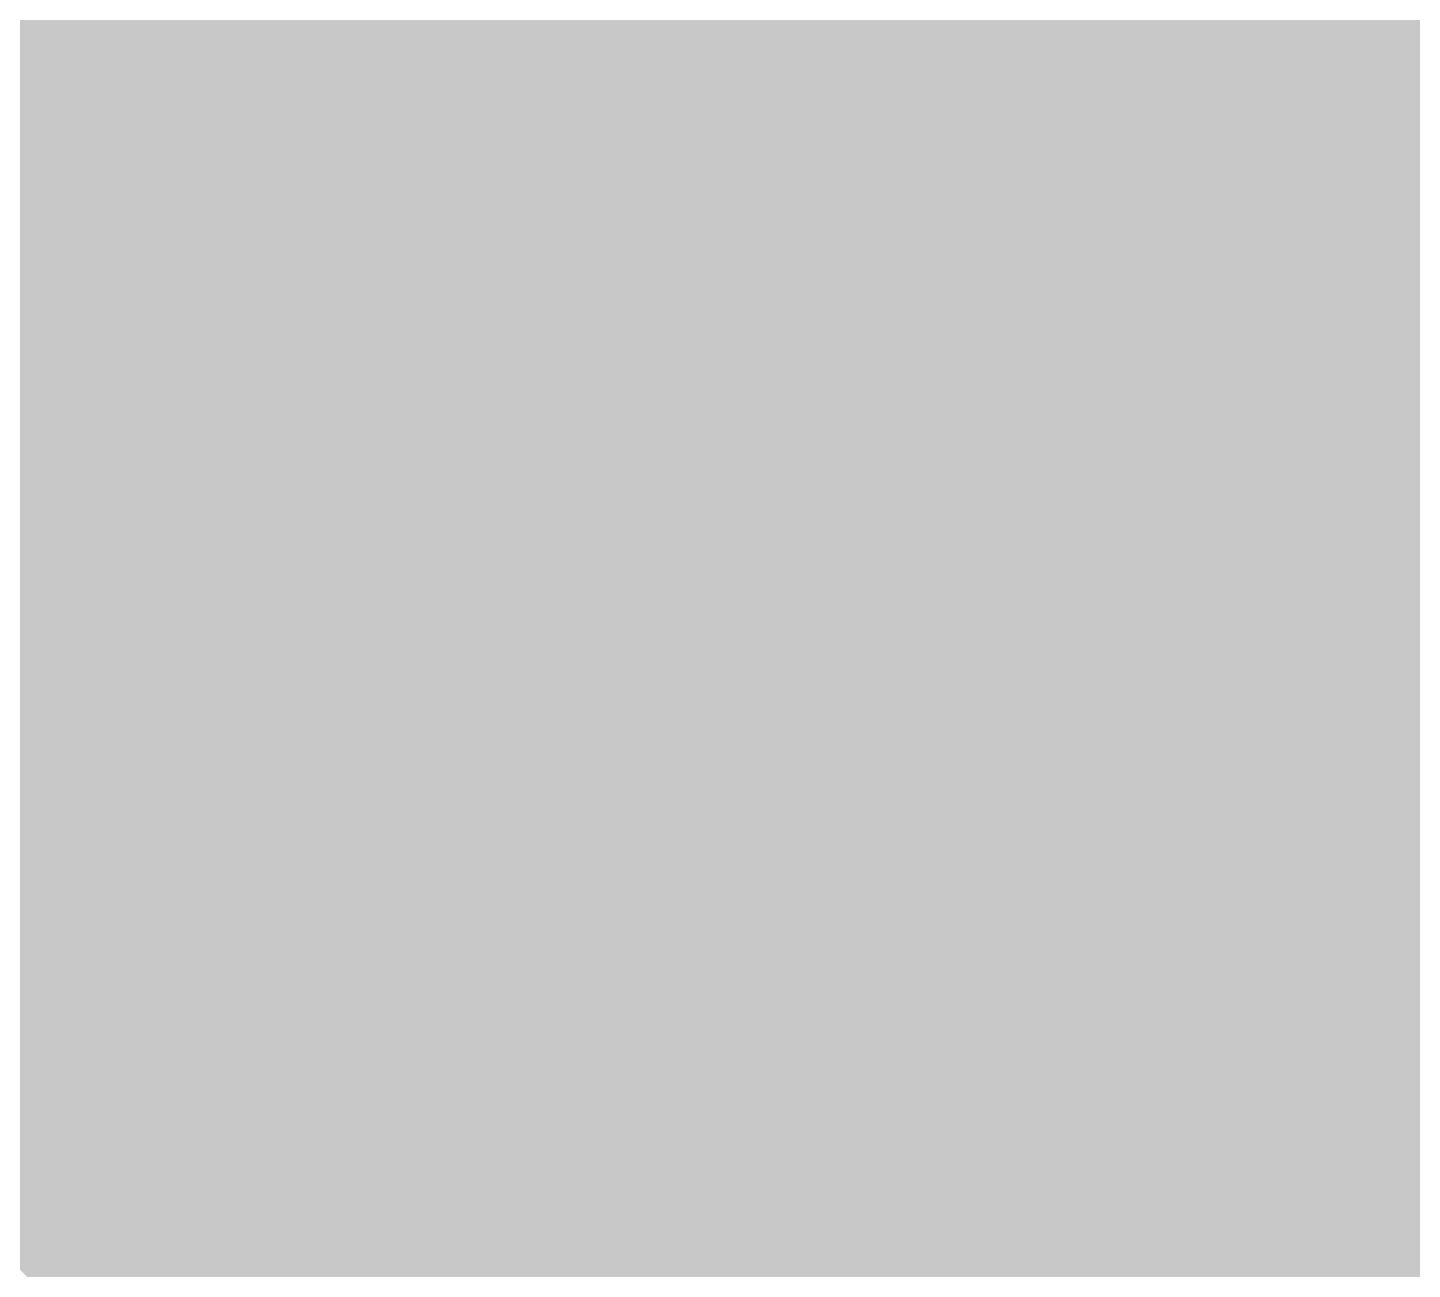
# Model space of a CAD drawing. Header units: inches. Extents: x -0.1 to 94.8, y -0.8 to 67.1.
# Drawn here: x 17.95 to 20.041, y 56.562 to 58.437 of the extents above; entities that cross this region are included whole.
import ezdxf

# ---------------------------------------------------------------- set-up
doc = ezdxf.new("R2010")
doc.units = ezdxf.units.IN
for name, color, linetype in [('Bottom Layer', 5, 'Continuous'), ('Layer 1', 76, 'Continuous'), ('Layer 2', 16, 'Continuous'), ('Top Layer', 1, 'Continuous'), ('Via Holes', 16, 'Continuous')]:
    doc.layers.add(name, color=color, linetype=linetype)

msp = doc.modelspace()

# ---------------------------------------------------------------- hatches: boundary and pattern name
at = {"layer": 'Bottom Layer'}
msp.add_hatch(color=5, dxfattribs=at).paths.add_polyline_path([(21, 56.5), (18, 56.5), (17, 57.5), (17, 58.5), (18, 59.5), (21, 59.5)])
h = msp.add_hatch(color=5, dxfattribs=at)
edge = h.paths.add_edge_path()
edge.add_arc((18.5, 58), 0.4, 0, 360)
h = msp.add_hatch(color=5, dxfattribs=at)
edge = h.paths.add_edge_path()
edge.add_arc((19.5, 58), 0.4, 0, 360)
h = msp.add_hatch(color=5, dxfattribs=at)
edge = h.paths.add_edge_path()
edge.add_arc((18.5, 57), 0.4, 0, 360)
h = msp.add_hatch(color=5, dxfattribs=at)
edge = h.paths.add_edge_path()
edge.add_arc((19.5, 57), 0.4, 0, 360)
at = {"layer": 'Layer 1'}
h = msp.add_hatch(color=76, dxfattribs=at)
edge = h.paths.add_edge_path()
edge.add_arc((18.5, 58), 0.4, 0, 360)
h = msp.add_hatch(color=76, dxfattribs=at)
edge = h.paths.add_edge_path()
edge.add_arc((19.5, 58), 0.4, 0, 360)
h = msp.add_hatch(color=76, dxfattribs=at)
edge = h.paths.add_edge_path()
edge.add_arc((18.5, 57), 0.4, 0, 360)
h = msp.add_hatch(color=76, dxfattribs=at)
edge = h.paths.add_edge_path()
edge.add_arc((19.5, 57), 0.4, 0, 360)
at = {"layer": 'Layer 2'}
h = msp.add_hatch(color=16, dxfattribs=at)
edge = h.paths.add_edge_path()
edge.add_arc((18.5, 58), 0.4, 0, 360)
h = msp.add_hatch(color=16, dxfattribs=at)
edge = h.paths.add_edge_path()
edge.add_arc((19.5, 58), 0.4, 0, 360)
h = msp.add_hatch(color=16, dxfattribs=at)
edge = h.paths.add_edge_path()
edge.add_arc((18.5, 57), 0.4, 0, 360)
h = msp.add_hatch(color=16, dxfattribs=at)
edge = h.paths.add_edge_path()
edge.add_arc((19.5, 57), 0.4, 0, 360)
at = {"layer": 'Top Layer'}
h = msp.add_hatch(color=1, dxfattribs=at)
h.paths.add_polyline_path([(41, 63.5), (41, 61.1381), (40.93, 61.1381), (40.93, 60.9607), (40.33, 60.9607), (40.33, 61.1381), (40.0029, 61.1381), (40.0029, 59.935), (40.1803, 59.935), (40.1803, 59.335), (40.0029, 59.335), (40.0029, 58.1319), (40.0029, 58.1319), (40.0029, 58.1319), (39.8349, 57.9098), (39.75, 57.825), (39.75, 55.375), (41.125, 54), (41.3355, 54), (41.3355, 53.65), (41.5017, 53.65), (41.5017, 53.5), (41.3355, 53.5), (41.3355, 53.12), (41.3355, 53.12), (41.3355, 52.93), (41.3355, 52.93), (41.3355, 52.55), (41.5017, 52.55), (41.5017, 52.4), (41.3355, 52.4), (41.3355, 52.02), (41.728, 52.02), (41.728, 52.1862), (41.878, 52.1862), (41.878, 52.02), (42.0392, 52.02), (42.2605, 51.83), (42.2605, 51.7241), (42.2605, 51.45), (42.4267, 51.45), (42.4267, 51.3), (42.2605, 51.3), (42.2605, 50.92), (42.3824, 50.92), (42.525, 50.775), (42.7605, 50.5395), (42.7605, 50.35), (42.9267, 50.35), (42.9267, 50.2), (42.7605, 50.2), (42.7605, 49.82), (42.5639, 49.6014), (42.1635, 49.6014), (42.1635, 49.2214), (42.3297, 49.2214), (42.3297, 49.0715), (42.1635, 49.0715), (42.1635, 48.6915), (42.556, 48.6915), (42.556, 48.8576), (42.706, 48.8576), (42.706, 48.6915), (42.7328, 48.6915), (42.75, 48.65), (42.75, 48), (42.25, 47.5), (41.275, 47.5), (41, 47.225), (41, 45.9291), (41, 45.825), (41.025, 45.6395), (41.025, 45.3805), (41.025, 45.3805), (41.025, 45.213), (41.2024, 45.213), (41.2024, 44.613), (41.025, 44.613), (41.025, 44.575), (40.8147, 44.2999), (40.6199, 44.2921), (40.375, 44.5297), (40.375, 47.125), (40, 47.5), (35.5, 47.5), (35.5, 54.25), (35.75, 54.5), (36.7, 54.5), (37.25, 55.05), (37.25, 57.4743), (37.9076, 58.1319), (38.0071, 58.1319), (38.0071, 61.1381), (38, 61.1381), (38, 62.5), (37, 63.5), (28.25, 63.5), (21.25, 56.5), (18, 56.5), (18, 59.5), (21, 59.5), (27, 65.5), (39, 65.5)])
h.paths.add_polyline_path([(40.5895, 53.2), (40.4105, 53.2), (40.2451, 53.1315), (40.1185, 53.0049), (40.05, 52.8395), (40.05, 52.6605), (40.1185, 52.4951), (40.2451, 52.3685), (40.4105, 52.3), (40.5895, 52.3), (40.7549, 52.3685), (40.8815, 52.4951), (40.95, 52.6605), (40.95, 52.8395), (40.8815, 53.0049), (40.7549, 53.1315)], flags=0)
h.paths.add_polyline_path([(38.9695, 53.2), (38.7905, 53.2), (38.6251, 53.1315), (38.4985, 53.0049), (38.43, 52.8395), (38.43, 52.6605), (38.4985, 52.4951), (38.6251, 52.3685), (38.7905, 52.3), (38.9695, 52.3), (39.1349, 52.3685), (39.2615, 52.4951), (39.33, 52.6605), (39.33, 52.8395), (39.2615, 53.0049), (39.1349, 53.1315)], flags=0)
h.paths.add_polyline_path([(37.3395, 53.2), (37.1605, 53.2), (36.9951, 53.1315), (36.8685, 53.0049), (36.8, 52.8395), (36.8, 52.6605), (36.8685, 52.4951), (36.9951, 52.3685), (37.1605, 52.3), (37.3395, 52.3), (37.5049, 52.3685), (37.6315, 52.4951), (37.7, 52.6605), (37.7, 52.8395), (37.6315, 53.0049), (37.5049, 53.1315)], flags=0)
h.paths.add_polyline_path([(38.9695, 51.46), (38.7905, 51.46), (38.6251, 51.3915), (38.4985, 51.2649), (38.43, 51.0995), (38.43, 50.9205), (38.4985, 50.7551), (38.6251, 50.6285), (38.7905, 50.56), (38.9695, 50.56), (39.1349, 50.6285), (39.2615, 50.7551), (39.33, 50.9205), (39.33, 51.0995), (39.2615, 51.2649), (39.1349, 51.3915)], flags=0)
h.paths.add_polyline_path([(40.5895, 51.45), (40.4105, 51.45), (40.2451, 51.3815), (40.1185, 51.2549), (40.05, 51.0895), (40.05, 50.9105), (40.1185, 50.7451), (40.2451, 50.6185), (40.4105, 50.55), (40.5895, 50.55), (40.7549, 50.6185), (40.8815, 50.7451), (40.95, 50.9105), (40.95, 51.0895), (40.8815, 51.2549), (40.7549, 51.3815)], flags=0)
h.paths.add_polyline_path([(37.3395, 51.45), (37.1605, 51.45), (36.9951, 51.3815), (36.8685, 51.2549), (36.8, 51.0895), (36.8, 50.9105), (36.8685, 50.7451), (36.9951, 50.6185), (37.1605, 50.55), (37.3395, 50.55), (37.5049, 50.6185), (37.6315, 50.7451), (37.7, 50.9105), (37.7, 51.0895), (37.6315, 51.2549), (37.5049, 51.3815)], flags=0)
h.paths.add_polyline_path([(40.5895, 49.7), (40.4105, 49.7), (40.2451, 49.6315), (40.1185, 49.5049), (40.05, 49.3395), (40.05, 49.1605), (40.1185, 48.9951), (40.2451, 48.8685), (40.4105, 48.8), (40.5895, 48.8), (40.7549, 48.8685), (40.8815, 48.9951), (40.95, 49.1605), (40.95, 49.3395), (40.8815, 49.5049), (40.7549, 49.6315)], flags=0)
h.paths.add_polyline_path([(38.9695, 49.7), (38.7905, 49.7), (38.6251, 49.6315), (38.4985, 49.5049), (38.43, 49.3395), (38.43, 49.1605), (38.4985, 48.9951), (38.6251, 48.8685), (38.7905, 48.8), (38.9695, 48.8), (39.1349, 48.8685), (39.2615, 48.9951), (39.33, 49.1605), (39.33, 49.3395), (39.2615, 49.5049), (39.1349, 49.6315)], flags=0)
h.paths.add_polyline_path([(37.3395, 49.7), (37.1605, 49.7), (36.9951, 49.6315), (36.8685, 49.5049), (36.8, 49.3395), (36.8, 49.1605), (36.8685, 48.9951), (36.9951, 48.8685), (37.1605, 48.8), (37.3395, 48.8), (37.5049, 48.8685), (37.6315, 48.9951), (37.7, 49.1605), (37.7, 49.3395), (37.6315, 49.5049), (37.5049, 49.6315)], flags=0)
h = msp.add_hatch(color=1, dxfattribs=at)
edge = h.paths.add_edge_path()
edge.add_arc((18.5, 58), 0.4, 0, 360)
h = msp.add_hatch(color=1, dxfattribs=at)
edge = h.paths.add_edge_path()
edge.add_arc((19.5, 58), 0.4, 0, 360)
h = msp.add_hatch(color=1, dxfattribs=at)
edge = h.paths.add_edge_path()
edge.add_arc((18.5, 57), 0.4, 0, 360)
h = msp.add_hatch(color=1, dxfattribs=at)
edge = h.paths.add_edge_path()
edge.add_arc((19.5, 57), 0.4, 0, 360)
at = {"layer": 'Via Holes'}
h = msp.add_hatch(color=7, dxfattribs=at)
edge = h.paths.add_edge_path()
edge.add_arc((18.5, 58), 0.2, 0, 360)
h = msp.add_hatch(color=7, dxfattribs=at)
edge = h.paths.add_edge_path()
edge.add_arc((19.5, 58), 0.2, 0, 360)
h = msp.add_hatch(color=7, dxfattribs=at)
edge = h.paths.add_edge_path()
edge.add_arc((18.5, 57), 0.2, 0, 360)
h = msp.add_hatch(color=7, dxfattribs=at)
edge = h.paths.add_edge_path()
edge.add_arc((19.5, 57), 0.2, 0, 360)

doc.saveas('drawing.dxf')
